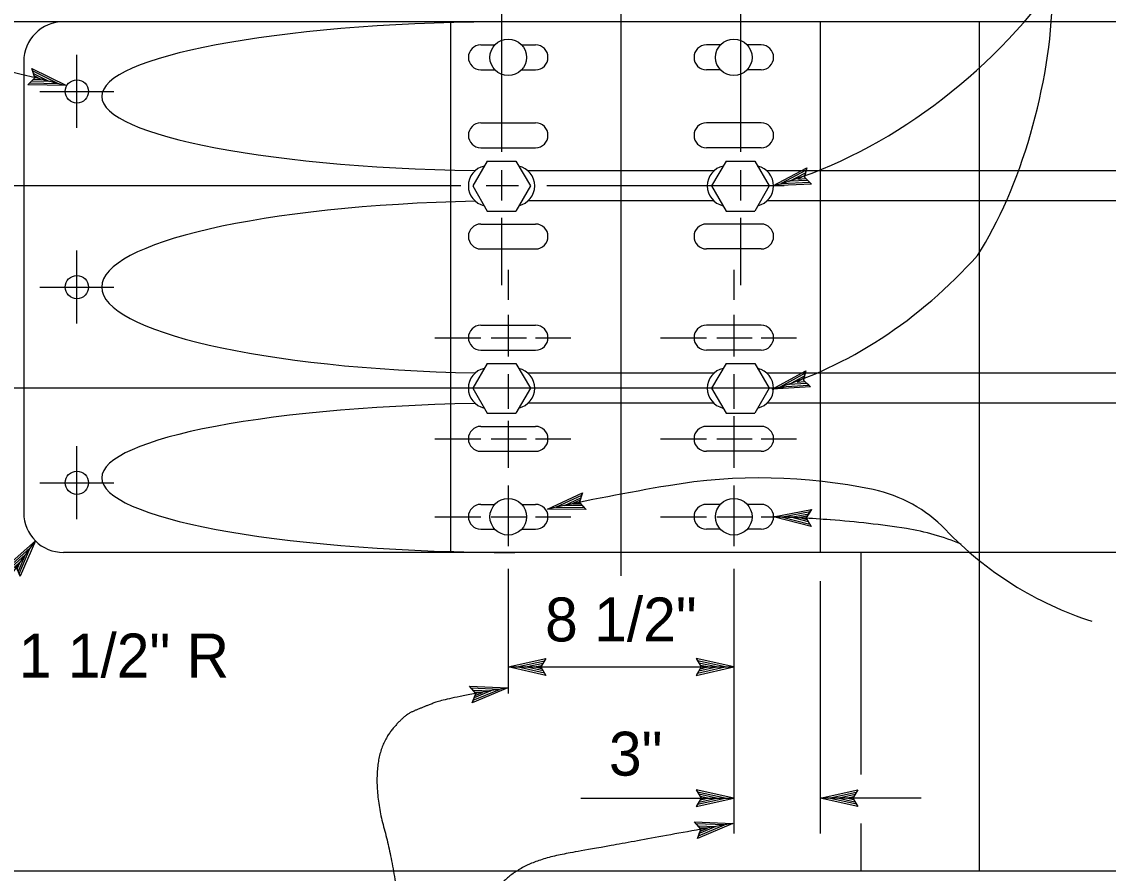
# Model space of a CAD drawing. Extents: x -894 to 866, y -476 to 714.
# Drawn here: x 4.6 to 177.6, y -362.9 to -227.3 of the extents above; entities that cross this region are included whole.
import ezdxf

# ---------------------------------------------------------------- set-up
doc = ezdxf.new("R2010")
doc.units = 0
for name, color, linetype in [('56 Stage 3 Anno', 7, 'Continuous'), ('57 Undefined', 7, 'Continuous'), ('60 Nongeo Data', 7, 'Continuous')]:
    doc.layers.add(name, color=color, linetype=linetype)

msp = doc.modelspace()

# ---------------------------------------------------------------- linework, layer by layer
at = {"layer": '56 Stage 3 Anno'}
for p, q in [((13.33, -244.19), (13.33, -232.56)), ((6.17, -234.72), (6.17, -234.72)), ((5.53, -237.31), (5.53, -237.31)), ((7.42, -238.38), (19.21, -238.38)), ((11.67, -237.46), (11.67, -237.46)), ((129.59, -250.56), (129.59, -250.56)), ((124.16, -253.44), (124.16, -253.44)), ((130.3, -253.13), (130.3, -253.13)), ((13.33, -275.36), (13.33, -263.73)), ((7.42, -269.55), (19.21, -269.55)), ((129.43, -282.87), (129.43, -282.87)), ((130.17, -285.44), (130.17, -285.44)), ((124.03, -285.81), (124.03, -285.81)), ((13.33, -306.53), (13.33, -294.91)), ((7.42, -300.72), (19.21, -300.72)), ((93.85, -302.34), (93.85, -302.34)), ((88.27, -304.91), (88.27, -304.91)), ((94.42, -304.95), (94.42, -304.95)), ((124.28, -306.14), (124.28, -306.14)), ((130.31, -304.99), (130.31, -304.99)), ((130.23, -307.66), (130.23, -307.66)), ((-6.07, -327.89), (6.73, -309.96)), ((6.73, -309.96), (6.73, -309.96)), ((131.67, -316.41), (131.67, -356.6)), ((82.01, -330.06), (88.01, -328.73)), ((82.01, -330.06), (117.94, -330.06)), ((88.01, -331.4), (82.01, -330.06)), ((82.01, -330.06), (82.01, -330.06)), ((87.79, -331.04), (83.39, -330.06)), ((83.4, -330.06), (87.77, -329.09)), ((84.77, -330.06), (87.59, -329.44)), ((87.56, -330.68), (84.77, -330.06)), ((86.15, -330.06), (87.36, -329.8)), ((87.38, -330.34), (86.15, -330.06)), ((88.01, -328.73), (87.21, -330.06)), ((87.21, -330.06), (88.01, -331.4)), ((88.01, -328.73), (88.01, -328.73)), ((117.94, -330.06), (111.94, -328.73)), ((111.94, -328.73), (111.94, -328.73)), ((111.94, -328.73), (112.74, -330.06)), ((112.74, -330.06), (111.94, -331.4)), ((111.94, -331.4), (117.94, -330.06)), ((112.15, -331.04), (116.56, -330.06)), ((116.55, -330.06), (112.17, -329.09)), ((115.17, -330.06), (112.35, -329.44)), ((112.39, -330.68), (115.17, -330.06)), ((112.56, -330.34), (113.79, -330.06)), ((113.79, -330.06), (112.58, -329.8)), ((117.94, -330.06), (117.94, -330.06)), ((88.01, -331.4), (88.01, -331.4)), ((111.94, -331.4), (111.94, -331.4)), ((75.83, -333.13), (75.83, -333.13)), ((81.98, -333.38), (81.98, -333.38)), ((76.31, -335.75), (76.31, -335.75)), ((93.57, -350.95), (117.94, -350.95)), ((117.94, -350.95), (111.94, -349.62)), ((111.94, -349.62), (111.94, -349.62)), ((111.94, -349.62), (112.74, -350.95)), ((112.74, -350.95), (111.94, -352.29)), ((111.94, -352.29), (117.94, -350.95)), ((112.15, -351.93), (116.56, -350.95)), ((116.55, -350.94), (112.17, -349.98)), ((115.17, -350.95), (112.35, -350.32)), ((112.39, -351.57), (115.17, -350.95)), ((112.56, -351.22), (113.79, -350.95)), ((113.79, -350.95), (112.58, -350.68)), ((117.94, -350.95), (117.94, -350.95)), ((131.67, -350.95), (137.67, -349.62)), ((137.67, -352.29), (131.67, -350.95)), ((131.67, -350.95), (131.67, -350.95)), ((147.78, -350.95), (131.67, -350.95)), ((137.46, -351.93), (133.05, -350.95)), ((133.06, -350.94), (137.44, -349.98)), ((134.43, -350.95), (137.26, -350.32)), ((137.22, -351.57), (134.43, -350.95)), ((135.82, -350.95), (137.03, -350.68)), ((137.05, -351.22), (135.82, -350.95)), ((137.67, -349.62), (136.87, -350.95)), ((136.87, -350.95), (137.67, -352.29)), ((137.67, -349.62), (137.67, -349.62)), ((111.94, -352.29), (111.94, -352.29)), ((137.67, -352.29), (137.67, -352.29)), ((111.66, -354.73), (111.66, -354.73)), ((117.8, -354.97), (117.8, -354.97)), ((112.14, -357.36), (112.14, -357.36))]:
    msp.add_line(p, q, dxfattribs=at)
for points in [[(6.17, -234.72), (11.67, -237.46), (5.53, -237.31), (5.82, -237.02), (10.32, -237.13), (6.29, -235.12), (6.41, -235.51), (8.99, -236.79), (6.11, -236.73), (6.41, -236.43), (7.65, -236.46), (6.53, -235.91), (6.62, -236.21), (5.53, -237.31), (6.62, -236.21)], [(130.3, -253.13), (124.16, -253.44), (129.59, -250.55), (129.47, -250.95), (125.5, -253.06), (130, -252.84), (129.7, -252.56), (126.82, -252.7), (129.36, -251.35), (129.25, -251.75), (128.15, -252.34), (129.4, -252.27), (129.17, -252.05), (129.59, -250.55), (129.17, -252.05)], [(130.17, -285.44), (124.03, -285.81), (129.43, -282.87), (129.32, -283.27), (125.37, -285.42), (129.87, -285.16), (129.57, -284.88), (126.69, -285.05), (129.22, -283.67), (129.11, -284.07), (128.02, -284.67), (129.26, -284.59), (129.03, -284.37), (129.43, -282.87), (129.03, -284.37)], [(94.42, -304.95), (88.27, -304.91), (93.85, -302.34), (93.71, -302.73), (89.63, -304.61), (94.13, -304.64), (93.85, -304.34), (90.97, -304.33), (93.58, -303.12), (93.45, -303.51), (92.32, -304.03), (93.57, -304.04), (93.35, -303.81), (93.85, -302.34), (93.35, -303.81)], [(130.23, -307.66), (124.28, -306.14), (130.31, -304.99), (130.09, -305.34), (125.67, -306.18), (130.03, -307.3), (129.83, -306.94), (127.04, -306.22), (129.87, -305.69), (129.64, -306.03), (128.42, -306.27), (129.63, -306.58), (129.47, -306.3), (130.31, -304.99), (129.47, -306.3)], [(2.15, -314.06), (6.73, -309.96), (4.32, -315.62), (4.16, -315.24), (5.92, -311.09), (2.56, -314.1), (2.97, -314.13), (5.12, -312.21), (3.99, -314.86), (3.83, -314.48), (4.32, -313.33), (3.39, -314.17), (3.71, -314.19), (4.32, -315.62), (3.71, -314.19)], [(75.83, -333.13), (81.98, -333.38), (76.3, -335.75), (76.45, -335.37), (80.61, -333.63), (76.1, -333.44), (76.38, -333.75), (79.26, -333.87), (76.6, -334.98), (76.75, -334.59), (77.9, -334.11), (76.65, -334.06), (76.86, -334.3), (76.3, -335.75), (76.86, -334.3)], [(111.66, -354.73), (117.8, -354.97), (112.14, -357.36), (112.29, -356.97), (116.43, -355.22), (111.93, -355.04), (112.2, -355.35), (115.08, -355.46), (112.43, -356.58), (112.58, -356.19), (113.73, -355.71), (112.48, -355.66), (112.69, -355.9), (112.14, -357.36), (112.69, -355.9)]]:
    msp.add_lwpolyline(points, close=True, dxfattribs=at)
for centre, radius, start, end in [((122.19, -387.69), 87.74, 78.1936, 99.6231), ((177.88, -716.11), 420.85, 99.6231, 102.2941), ((135.6, -323.57), 22.23, 43.8082, 78.1936), ((118.46, -499.2), 193.14, 85.5914, 88.2756), ((120.97, -466.74), 160.59, 81.2392, 85.5914), ((139.92, -343.73), 36.13, 66.8572, 81.2392), ((192.35, -269.13), 56.41, 223.8082, 252.0219)]:
    msp.add_arc(centre, radius, start, end, dxfattribs=at)
for centre, major_axis, ratio, start_param, end_param in [((128.73, -202.37), (-45.38, -43.2), 0.684788, 0.908682, 1.81947), ((152.47, -238.6), (-8.88, -35.18), 0.385695, 0.845371, 2.116468), ((127.38, -242.99), (-38.18, -36.34), 0.684642, 0.919757, 1.693129)]:
    msp.add_ellipse(centre, major_axis=major_axis, ratio=ratio, start_param=start_param, end_param=end_param, dxfattribs=at)
for points in [[(-52.84, -222.27), (-43.1, -222.27), (-35.93, -233.03), (-21.93, -235.25), (-5.36, -232.69), (11.03, -237.3)], [(81.98, -333.38), (72.26, -335.01), (68.55, -336.42), (65.2, -337.84), (61.32, -342.96), (60.96, -351.08), (63.43, -360.09), (64.85, -370.15), (62.9, -373.86), (62.2, -376.69), (56.02, -382.87), (47.55, -383.4)], [(117.8, -354.97), (96.62, -358.85), (87.44, -360.44), (82.14, -363.09), (77.91, -367.86), (75.97, -372.63), (73.5, -377.04), (68.2, -380.93), (61.84, -383.22), (56.02, -383.75), (47.55, -383.4)]]:
    msp.add_open_spline(points, degree=2, dxfattribs=at)
at = {"layer": '60 Nongeo Data'}
for p, q in [((99.97, -173.76), (99.97, -315.52)), ((80.95, -210.4), (80.95, -248.02)), ((118.99, -210.4), (118.99, -248.02)), ((294.2, -227.28), (-23.89, -227.28)), ((72.85, -227.28), (72.85, -311.82)), ((131.67, -227.28), (131.67, -311.82)), ((157.03, -227.28), (157.03, -311.82)), ((77.65, -230.98), (79.87, -230.98)), ((84.14, -230.98), (86.37, -230.98)), ((115.8, -230.98), (113.58, -230.98)), ((122.3, -230.98), (120.07, -230.98)), ((4.87, -233.62), (4.87, -305.48)), ((77.65, -234.94), (79.87, -234.94)), ((84.14, -234.94), (86.37, -234.94)), ((115.8, -234.94), (113.58, -234.94)), ((122.3, -234.94), (120.07, -234.94)), ((77.65, -243.39), (86.37, -243.39)), ((122.3, -243.39), (113.58, -243.39)), ((77.65, -247.35), (86.37, -247.35)), ((122.3, -247.35), (113.58, -247.35)), ((78.66, -249.51), (76.36, -253.43)), ((78.66, -249.51), (83.25, -249.51)), ((83.25, -249.51), (85.55, -253.43)), ((116.7, -249.51), (114.4, -253.43)), ((116.7, -249.51), (121.29, -249.51)), ((121.29, -249.51), (123.59, -253.43)), ((80.95, -250.91), (80.95, -255.74)), ((114.75, -251.05), (85.19, -251.05)), ((118.99, -250.91), (118.99, -255.74)), ((294.2, -251.05), (123.24, -251.05)), ((74.46, -253.43), (-65.04, -253.43)), ((75.67, -253.43), (75.67, -253.43)), ((76.36, -253.43), (78.66, -257.43)), ((83.63, -253.43), (78.51, -253.43)), ((85.55, -253.43), (83.25, -257.43)), ((86.23, -253.43), (86.23, -253.43)), ((125.93, -253.43), (88.16, -253.43)), ((113.71, -253.43), (113.71, -253.43)), ((114.4, -253.43), (116.7, -257.43)), ((121.67, -253.43), (116.55, -253.43)), ((123.59, -253.43), (121.29, -257.43)), ((124.27, -253.43), (124.27, -253.43)), ((114.75, -255.81), (85.19, -255.81)), ((294.2, -255.81), (123.24, -255.81)), ((78.66, -257.43), (83.25, -257.43)), ((116.7, -257.43), (121.29, -257.43)), ((77.65, -259.51), (86.37, -259.51)), ((80.95, -258.54), (80.95, -269.26)), ((122.3, -259.51), (113.58, -259.51)), ((118.99, -258.54), (118.99, -269.26)), ((77.65, -263.47), (86.37, -263.47)), ((122.3, -263.47), (113.58, -263.47)), ((82.01, -266.8), (82.01, -271.6)), ((117.94, -266.8), (117.94, -271.6)), ((82.01, -273.97), (82.01, -280.6)), ((117.94, -273.97), (117.94, -280.6)), ((77.65, -275.62), (86.37, -275.62)), ((122.3, -275.62), (113.58, -275.62)), ((70.33, -277.61), (77.65, -277.61)), ((79.32, -277.61), (84.91, -277.61)), ((86.37, -277.61), (92.01, -277.61)), ((106.26, -277.61), (113.58, -277.61)), ((115.26, -277.61), (120.84, -277.61)), ((122.3, -277.61), (127.94, -277.61)), ((77.65, -279.59), (86.37, -279.59)), ((122.3, -279.59), (113.58, -279.59)), ((78.66, -281.74), (76.36, -285.66)), ((78.66, -281.74), (83.25, -281.74)), ((83.25, -281.74), (85.55, -285.66)), ((116.7, -281.74), (114.4, -285.66)), ((116.7, -281.74), (121.29, -281.74)), ((121.29, -281.74), (123.59, -285.66)), ((82.01, -283.44), (82.01, -288.94)), ((114.74, -283.28), (85.2, -283.28)), ((117.94, -283.44), (117.94, -288.94)), ((294.2, -283.28), (123.24, -283.28)), ((125.93, -285.66), (-44.91, -285.66)), ((75.67, -285.66), (75.67, -285.66)), ((76.36, -285.66), (78.66, -289.65)), ((85.55, -285.66), (83.25, -289.65)), ((86.23, -285.66), (86.23, -285.66)), ((113.71, -285.66), (113.71, -285.66)), ((114.4, -285.66), (116.7, -289.65)), ((123.59, -285.66), (121.29, -289.65)), ((124.27, -285.66), (124.27, -285.66)), ((114.75, -288.04), (85.19, -288.04)), ((294.2, -288.04), (123.23, -288.04)), ((78.66, -289.65), (83.25, -289.65)), ((116.7, -289.65), (121.29, -289.65)), ((117.94, -290.09), (117.94, -298.32)), ((77.65, -291.74), (86.37, -291.74)), ((82.01, -290.83), (82.01, -298.32)), ((122.3, -291.74), (113.58, -291.74)), ((70.33, -293.72), (77.65, -293.72)), ((79.32, -293.72), (84.91, -293.72)), ((86.37, -293.72), (92.01, -293.72)), ((106.26, -293.72), (113.58, -293.72)), ((115.26, -293.72), (120.84, -293.72)), ((122.3, -293.72), (127.94, -293.72)), ((77.65, -295.7), (86.37, -295.7)), ((122.3, -295.7), (113.58, -295.7)), ((82.01, -301.16), (82.01, -310.82)), ((117.94, -301.16), (117.94, -310.82)), ((77.65, -304.16), (79.87, -304.16)), ((84.14, -304.16), (86.37, -304.16)), ((115.8, -304.16), (113.58, -304.16)), ((122.3, -304.16), (120.07, -304.16)), ((70.33, -306.14), (77.65, -306.14)), ((79.32, -306.14), (84.91, -306.14)), ((86.37, -306.14), (92.01, -306.14)), ((106.26, -306.14), (113.58, -306.14)), ((115.26, -306.14), (120.84, -306.14)), ((122.3, -306.14), (127.94, -306.14)), ((77.65, -308.12), (79.87, -308.12)), ((84.14, -308.12), (86.37, -308.12)), ((115.8, -308.12), (113.58, -308.12)), ((122.3, -308.12), (120.07, -308.12)), ((84.97, -311.82), (11.21, -311.82)), ((294.2, -311.82), (72.85, -311.82)), ((138.14, -311.82), (138.14, -347.2)), ((157.03, -311.82), (157.03, -362.54)), ((82.01, -314.42), (82.01, -334.3)), ((117.94, -314.42), (117.94, -356.6)), ((138.14, -354.97), (138.14, -362.54)), ((-23.89, -362.54), (233.24, -362.54))]:
    msp.add_line(p, q, dxfattribs=at)
for centre, radius in [((82.01, -232.96), 2.91), ((117.94, -232.96), 2.91), ((13.33, -238.38), 1.85), ((13.33, -269.55), 1.85), ((13.33, -300.72), 1.85), ((82.01, -306.14), 2.91), ((117.94, -306.14), 2.91)]:
    msp.add_circle(centre, radius, dxfattribs=at)
for centre, radius, start, end in [((11.21, -233.62), 6.34, 90, 180), ((77.65, -232.96), 1.98, 90, 180), ((77.65, -232.96), 1.98, 90, 180), ((86.37, -232.96), 1.98, 0, 90), ((113.58, -232.96), 1.98, 90, 180), ((122.3, -232.96), 1.98, 0, 90), ((122.3, -232.96), 1.98, 0, 90), ((77.65, -232.96), 1.98, 180, 270), ((86.37, -232.96), 1.98, 270, 0), ((113.58, -232.96), 1.98, 180, 270), ((122.3, -232.96), 1.98, 270, 0), ((77.65, -245.37), 1.98, 90, 180), ((77.65, -245.37), 1.98, 90, 180), ((86.37, -245.37), 1.98, 0, 90), ((113.58, -245.37), 1.98, 90, 180), ((122.3, -245.37), 1.98, 0, 90), ((122.3, -245.37), 1.98, 0, 90), ((77.65, -245.37), 1.98, 180, 270), ((86.37, -245.37), 1.98, 270, 0), ((113.58, -245.37), 1.98, 180, 270), ((122.3, -245.37), 1.98, 270, 0), ((78.91, -253.43), 3.24, 102.4211, 180), ((82.99, -253.43), 3.24, 0, 77.4579), ((116.95, -253.43), 3.24, 102.4211, 180), ((121.03, -253.43), 3.24, 0, 77.4579), ((78.91, -253.43), 3.24, 180, 256.8866), ((82.99, -253.43), 3.24, 283.2329, 0), ((116.95, -253.43), 3.24, 180, 256.8866), ((121.03, -253.43), 3.24, 283.2329, 0), ((77.65, -261.49), 1.98, 90, 180), ((77.65, -261.49), 1.98, 90, 180), ((86.37, -261.49), 1.98, 0, 90), ((113.58, -261.49), 1.98, 90, 180), ((122.3, -261.49), 1.98, 0, 90), ((122.3, -261.49), 1.98, 0, 90), ((77.65, -261.49), 1.98, 180, 270), ((86.37, -261.49), 1.98, 270, 0), ((113.58, -261.49), 1.98, 180, 270), ((122.3, -261.49), 1.98, 270, 0), ((77.65, -277.61), 1.98, 90, 180), ((86.37, -277.61), 1.98, 0, 90), ((113.58, -277.61), 1.98, 90, 180), ((122.3, -277.61), 1.98, 0, 90), ((77.65, -277.61), 1.98, 180, 270), ((77.65, -277.61), 1.98, 180, 270), ((86.37, -277.61), 1.98, 270, 0), ((113.58, -277.61), 1.98, 180, 270), ((122.3, -277.61), 1.98, 270, 0), ((122.3, -277.61), 1.98, 270, 0), ((78.91, -285.66), 3.24, 102.4211, 180), ((82.99, -285.66), 3.24, 0, 77.4579), ((116.95, -285.66), 3.24, 102.4211, 180), ((121.03, -285.66), 3.24, 0, 77.4579), ((78.91, -285.66), 3.24, 180, 256.8866), ((82.99, -285.66), 3.24, 283.2329, 0), ((116.95, -285.66), 3.24, 180, 256.8866), ((121.03, -285.66), 3.24, 283.2329, 0), ((77.65, -293.72), 1.98, 90, 180), ((86.37, -293.72), 1.98, 0, 90), ((113.58, -293.72), 1.98, 90, 180), ((122.3, -293.72), 1.98, 0, 90), ((77.65, -293.72), 1.98, 180, 270), ((77.65, -293.72), 1.98, 180, 270), ((86.37, -293.72), 1.98, 270, 0), ((113.58, -293.72), 1.98, 180, 270), ((122.3, -293.72), 1.98, 270, 0), ((122.3, -293.72), 1.98, 270, 0), ((77.65, -306.14), 1.98, 90, 180), ((86.37, -306.14), 1.98, 0, 90), ((113.58, -306.14), 1.98, 90, 180), ((122.3, -306.14), 1.98, 0, 90), ((11.21, -305.48), 6.34, 180, 270), ((77.65, -306.14), 1.98, 180, 270), ((77.65, -306.14), 1.98, 180, 270), ((86.37, -306.14), 1.98, 270, 0), ((113.58, -306.14), 1.98, 180, 270), ((122.3, -306.14), 1.98, 270, 0), ((122.3, -306.14), 1.98, 270, 0)]:
    msp.add_arc(centre, radius, start, end, dxfattribs=at)
for centre, ratio, start_param, end_param in [((83.07, -239.17), 0.180707, 1.570796, 4.616488), ((83.07, -269.55), 0.208814, 1.666539, 4.616578), ((83.07, -299.93), 0.180707, 1.666599, 4.712389)]:
    msp.add_ellipse(centre, major_axis=(65.78, 0), ratio=ratio, start_param=start_param, end_param=end_param, dxfattribs=at)

# ---------------------------------------------------------------- texts
at = {"layer": '57 Undefined'}
for s, p in [('8 1/2"', (87.89, -325.99)), ('1 1/2" R', (4.07, -331.74)), ('3"', (98.05, -347.37))]:
    msp.add_text(s, height=7, dxfattribs=at).set_placement(p)

doc.saveas('drawing.dxf')
